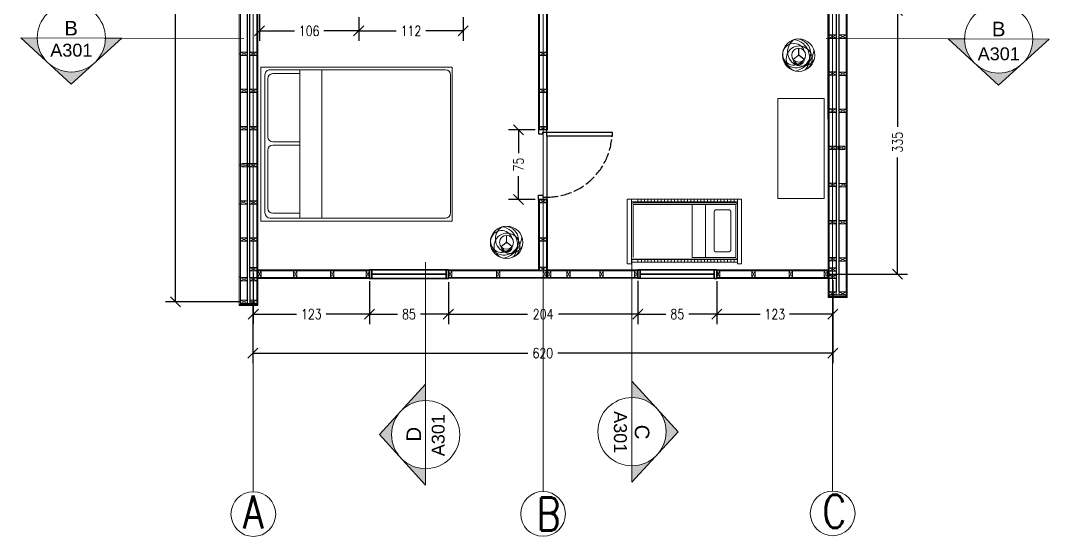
# Model space of a CAD drawing. Header units: millimetres. Extents: x 985 to 3302, y 1117 to 2352.
# Drawn here: x 2193 to 3302, y 1117 to 1673 of the extents above; entities that cross this region are included whole.
import ezdxf

# ---------------------------------------------------------------- set-up
doc = ezdxf.new("R2010")
doc.units = ezdxf.units.MM
doc.linetypes.add('ACAD_ISO02W100', pattern=[15, 12, -3])
for name, color, linetype, lineweight in [('A-ANNO-DIMS', 3, 'Continuous', 18), ('A-ANNO-SYMB', 3, 'Continuous', 18), ('A-DETL-MCUT', 4, 'Continuous', 25), ('A-DOOR-FULL', 4, 'Continuous', 25), ('A-ELEV-MBE1', 7, 'Continuous', 35), ('A-ELEV-MBE2', 4, 'Continuous', 25), ('A-FURN', 8, 'Continuous', 18), ('A-WALL-STUD', 3, 'Continuous', 18)]:
    doc.layers.add(name, color=color, linetype=linetype, lineweight=lineweight)
doc.styles.add('E-ROMANS', font='romans.shx', dxfattribs={"width": 0.8})
doc.styles.get("Standard").update_dxf_attribs({"font": 'Arial.ttf'})
doc.dimstyles.new('QUOTE', dxfattribs={"dimtxt": 0.18, "dimasz": 0.18, "dimexe": 0.18, "dimexo": 0.0625, "dimgap": 0.09, "dimtad": 0, "dimdec": 4, "dimzin": 0, "dimdsep": 46, "dimtxsty": 'E-ROMANS', "dimblk": 'OBLIQUE', "dimblk1": 'OBLIQUE', "dimblk2": 'OBLIQUE', "dimcen": 0.09, "dimadec": 0, "dimazin": 0, "dimtfac": 1, "dimtdec": 4, "dimtofl": 0, "dimtmove": 0, "dimatfit": 3, "dimldrblk": 'OBLIQUE', "dimfxl": 1, "dimtolj": 1, "dimtzin": 0, "dimarcsym": 0})

# ---------------------------------------------------------------- blocks, each defined once
blk = doc.blocks.new('Sezioni')
h = blk.add_hatch(color=256)
h.dxf.hatch_style = 1
h.paths.add_polyline_path([(52520.8, 47455.1), (52264, 47220.9), (52417.6, 47220.9, -0.210523)])
h.paths.add_polyline_path([(52735.1, 47651.7), (52520.8, 47455.1, -0.388338), (52949.4, 47455.1)])
h.paths.add_polyline_path([(52949.4, 47455.1, -0.210523), (53052.6, 47220.9), (53206.2, 47220.9)])
blk.add_lwpolyline([(52264, 47220.9), (53206.2, 47220.9), (52735.1, 47651.7)], close=True)
blk.add_circle((52735.1, 47220.9), 317.5)
blk = doc.blocks.new('_Oblique')
at = {"color": 0, "linetype": 'ByBlock', "lineweight": -2}
blk.add_line((-0.5, -0.5), (0.5, 0.5), dxfattribs=at)
blk = doc.blocks.new('*D151')
at = {"layer": 'A-ANNO-DIMS', "color": 0, "lineweight": -2, "transparency": 16777216}
for p, q in [((3068.2, 1375.4), (3068.2, 1304.2)), ((2443.6, 1366.4), (2443.6, 1304.2)), ((2443.6, 1315), (2739.6, 1315)), ((3068.2, 1315), (2772.2, 1315))]:
    blk.add_line(p, q, dxfattribs=at)
at = {"layer": 'A-ANNO-DIMS', "color": 0, "lineweight": -2, "transparency": 16777216, "xscale": 10.8, "yscale": 10.8, "zscale": 10.8, "rotation": 180}
blk.add_blockref('_Oblique', (2443.6, 1315), dxfattribs=at)
at = {"layer": 'A-ANNO-DIMS', "color": 0, "lineweight": -2, "transparency": 16777216, "xscale": 10.8, "yscale": 10.8, "zscale": 10.8}
blk.add_blockref('_Oblique', (3068.2, 1315), dxfattribs=at)
at = {"layer": 'A-ANNO-DIMS', "color": 0, "transparency": 16777216, "insert": (2755.9, 1315), "char_height": 10.8, "attachment_point": 5, "style": 'E-ROMANS'}
blk.add_mtext('\\A1;620', dxfattribs=at)
blk = doc.blocks.new('*D152')
at = {"layer": 'A-ANNO-DIMS', "color": 0, "lineweight": -2, "transparency": 16777216}
for p, q in [((2444, 1401.7), (2444, 1346.2)), ((2569, 1391.5), (2569, 1346.2)), ((2444, 1357), (2490.6, 1357)), ((2569, 1357), (2522.4, 1357))]:
    blk.add_line(p, q, dxfattribs=at)
at = {"layer": 'A-ANNO-DIMS', "color": 0, "lineweight": -2, "transparency": 16777216, "xscale": 10.8, "yscale": 10.8, "zscale": 10.8, "rotation": 180}
blk.add_blockref('_Oblique', (2444, 1357), dxfattribs=at)
at = {"layer": 'A-ANNO-DIMS', "color": 0, "lineweight": -2, "transparency": 16777216, "xscale": 10.8, "yscale": 10.8, "zscale": 10.8}
blk.add_blockref('_Oblique', (2569, 1357), dxfattribs=at)
at = {"layer": 'A-ANNO-DIMS', "color": 0, "transparency": 16777216, "insert": (2506.5, 1357), "char_height": 10.8, "attachment_point": 5, "style": 'E-ROMANS'}
blk.add_mtext('\\A1;123', dxfattribs=at)
blk = doc.blocks.new('*D153')
at = {"layer": 'A-ANNO-DIMS', "color": 0, "lineweight": -2, "transparency": 16777216}
for p, q in [((2569, 1392.6), (2569, 1346.2)), ((2654.1, 1391.5), (2654.1, 1346.2)), ((2569, 1357), (2599.2, 1357)), ((2654.1, 1357), (2624, 1357))]:
    blk.add_line(p, q, dxfattribs=at)
at = {"layer": 'A-ANNO-DIMS', "color": 0, "lineweight": -2, "transparency": 16777216, "xscale": 10.8, "yscale": 10.8, "zscale": 10.8, "rotation": 180}
blk.add_blockref('_Oblique', (2569, 1357), dxfattribs=at)
at = {"layer": 'A-ANNO-DIMS', "color": 0, "lineweight": -2, "transparency": 16777216, "xscale": 10.8, "yscale": 10.8, "zscale": 10.8}
blk.add_blockref('_Oblique', (2654.1, 1357), dxfattribs=at)
at = {"layer": 'A-ANNO-DIMS', "color": 0, "transparency": 16777216, "insert": (2611.6, 1357), "char_height": 10.8, "attachment_point": 5, "style": 'E-ROMANS'}
blk.add_mtext('\\A1;85', dxfattribs=at)
blk = doc.blocks.new('*D154')
at = {"layer": 'A-ANNO-DIMS', "color": 0, "lineweight": -2, "transparency": 16777216}
for p, q in [((2858.3, 1392.9), (2858.3, 1346.2)), ((2943.4, 1392.6), (2943.4, 1346.2)), ((2858.3, 1357), (2888.4, 1357)), ((2943.4, 1357), (2913.2, 1357))]:
    blk.add_line(p, q, dxfattribs=at)
at = {"layer": 'A-ANNO-DIMS', "color": 0, "lineweight": -2, "transparency": 16777216, "xscale": 10.8, "yscale": 10.8, "zscale": 10.8, "rotation": 180}
blk.add_blockref('_Oblique', (2858.3, 1357), dxfattribs=at)
at = {"layer": 'A-ANNO-DIMS', "color": 0, "lineweight": -2, "transparency": 16777216, "xscale": 10.8, "yscale": 10.8, "zscale": 10.8}
blk.add_blockref('_Oblique', (2943.4, 1357), dxfattribs=at)
at = {"layer": 'A-ANNO-DIMS', "color": 0, "transparency": 16777216, "insert": (2900.8, 1357), "char_height": 10.8, "attachment_point": 5, "style": 'E-ROMANS'}
blk.add_mtext('\\A1;85', dxfattribs=at)
blk = doc.blocks.new('*D155')
at = {"layer": 'A-ANNO-DIMS', "color": 0, "lineweight": -2, "transparency": 16777216}
for p, q in [((2943.4, 1391.5), (2943.4, 1346.1)), ((3068.2, 1393.5), (3068.2, 1346.1)), ((2943.4, 1356.9), (2989.9, 1356.9)), ((3068.2, 1356.9), (3021.7, 1356.9))]:
    blk.add_line(p, q, dxfattribs=at)
at = {"layer": 'A-ANNO-DIMS', "color": 0, "lineweight": -2, "transparency": 16777216, "xscale": 10.8, "yscale": 10.8, "zscale": 10.8, "rotation": 180}
blk.add_blockref('_Oblique', (2943.4, 1356.9), dxfattribs=at)
at = {"layer": 'A-ANNO-DIMS', "color": 0, "lineweight": -2, "transparency": 16777216, "xscale": 10.8, "yscale": 10.8, "zscale": 10.8}
blk.add_blockref('_Oblique', (3068.2, 1356.9), dxfattribs=at)
at = {"layer": 'A-ANNO-DIMS', "color": 0, "transparency": 16777216, "insert": (3005.8, 1356.9), "char_height": 10.8, "attachment_point": 5, "style": 'E-ROMANS'}
blk.add_mtext('\\A1;123', dxfattribs=at)
blk = doc.blocks.new('*D156')
at = {"layer": 'A-ANNO-DIMS', "color": 0, "lineweight": -2, "transparency": 16777216}
for p, q in [((2654.1, 1391.5), (2654.1, 1346.2)), ((2858.3, 1391.9), (2858.3, 1346.2)), ((2654.1, 1357), (2739.5, 1357)), ((2858.3, 1357), (2772.9, 1357))]:
    blk.add_line(p, q, dxfattribs=at)
at = {"layer": 'A-ANNO-DIMS', "color": 0, "lineweight": -2, "transparency": 16777216, "xscale": 10.8, "yscale": 10.8, "zscale": 10.8, "rotation": 180}
blk.add_blockref('_Oblique', (2654.1, 1357), dxfattribs=at)
at = {"layer": 'A-ANNO-DIMS', "color": 0, "lineweight": -2, "transparency": 16777216, "xscale": 10.8, "yscale": 10.8, "zscale": 10.8}
blk.add_blockref('_Oblique', (2858.3, 1357), dxfattribs=at)
at = {"layer": 'A-ANNO-DIMS', "color": 0, "transparency": 16777216, "insert": (2756.2, 1357), "char_height": 10.8, "attachment_point": 5, "style": 'E-ROMANS'}
blk.add_mtext('\\A1;204', dxfattribs=at)
blk = doc.blocks.new('*D157')
at = {"layer": 'A-ANNO-DIMS', "color": 0, "lineweight": -2, "transparency": 16777216}
for p, q in [((2430.1, 2115.1), (2349.2, 2115.1)), ((2360, 2115.1), (2360, 1759.2)), ((2360, 1370.3), (2360, 1726.2)), ((2430.1, 1370.3), (2349.2, 1370.3))]:
    blk.add_line(p, q, dxfattribs=at)
at = {"layer": 'A-ANNO-DIMS', "color": 0, "lineweight": -2, "transparency": 16777216, "xscale": 10.8, "yscale": 10.8, "zscale": 10.8}
for p, rotation in [((2360, 2115.1), 90), ((2360, 1370.3), 270)]:
    blk.add_blockref('_Oblique', p, dxfattribs=dict(at, rotation=rotation))
at = {"layer": 'A-ANNO-DIMS', "color": 0, "transparency": 16777216, "insert": (2360, 1742.7), "char_height": 10.8, "attachment_point": 5, "rotation": 90, "style": 'E-ROMANS'}
blk.add_mtext('\\A1;745', dxfattribs=at)
blk = doc.blocks.new('*D132')
at = {"layer": 'A-ANNO-DIMS', "color": 0, "lineweight": -2, "transparency": 16777216}
for p, q in [((2450.7, 1742.8), (2450.7, 1651.5)), ((2557.5, 1677), (2557.5, 1651.5)), ((2450.7, 1662.3), (2488.2, 1662.3)), ((2557.5, 1662.3), (2520, 1662.3))]:
    blk.add_line(p, q, dxfattribs=at)
at = {"layer": 'A-ANNO-DIMS', "color": 0, "lineweight": -2, "transparency": 16777216, "xscale": 10.8, "yscale": 10.8, "zscale": 10.8, "rotation": 180}
blk.add_blockref('_Oblique', (2450.7, 1662.3), dxfattribs=at)
at = {"layer": 'A-ANNO-DIMS', "color": 0, "lineweight": -2, "transparency": 16777216, "xscale": 10.8, "yscale": 10.8, "zscale": 10.8}
blk.add_blockref('_Oblique', (2557.5, 1662.3), dxfattribs=at)
at = {"layer": 'A-ANNO-DIMS', "color": 0, "transparency": 16777216, "insert": (2504.1, 1662.3), "char_height": 10.8, "attachment_point": 5, "style": 'E-ROMANS'}
blk.add_mtext('\\A1;106', dxfattribs=at)
blk = doc.blocks.new('*D158')
at = {"layer": 'A-ANNO-DIMS', "color": 0, "lineweight": -2, "transparency": 16777216}
for p, q in [((2557.5, 1677), (2557.5, 1651.5)), ((2670.1, 1677), (2670.1, 1651.5)), ((2557.5, 1662.3), (2597.9, 1662.3)), ((2670.1, 1662.3), (2629.7, 1662.3))]:
    blk.add_line(p, q, dxfattribs=at)
at = {"layer": 'A-ANNO-DIMS', "color": 0, "lineweight": -2, "transparency": 16777216, "xscale": 10.8, "yscale": 10.8, "zscale": 10.8, "rotation": 180}
blk.add_blockref('_Oblique', (2557.5, 1662.3), dxfattribs=at)
at = {"layer": 'A-ANNO-DIMS', "color": 0, "lineweight": -2, "transparency": 16777216, "xscale": 10.8, "yscale": 10.8, "zscale": 10.8}
blk.add_blockref('_Oblique', (2670.1, 1662.3), dxfattribs=at)
at = {"layer": 'A-ANNO-DIMS', "color": 0, "transparency": 16777216, "insert": (2613.8, 1662.3), "char_height": 10.8, "attachment_point": 5, "style": 'E-ROMANS'}
blk.add_mtext('\\A1;112', dxfattribs=at)
blk = doc.blocks.new('*D160')
at = {"layer": 'A-ANNO-DIMS', "color": 0, "lineweight": -2, "transparency": 16777216}
for p, q in [((2747.6, 1555.7), (2718.9, 1555.7)), ((2729.7, 1555.7), (2729.7, 1530.6)), ((2729.7, 1480.6), (2729.7, 1505.8)), ((2747.6, 1480.6), (2718.9, 1480.6))]:
    blk.add_line(p, q, dxfattribs=at)
at = {"layer": 'A-ANNO-DIMS', "color": 0, "lineweight": -2, "transparency": 16777216, "xscale": 10.8, "yscale": 10.8, "zscale": 10.8}
for p, rotation in [((2729.7, 1555.7), 90), ((2729.7, 1480.6), 270)]:
    blk.add_blockref('_Oblique', p, dxfattribs=dict(at, rotation=rotation))
at = {"layer": 'A-ANNO-DIMS', "color": 0, "transparency": 16777216, "insert": (2729.7, 1518.2), "char_height": 10.8, "attachment_point": 5, "rotation": 90, "style": 'E-ROMANS'}
blk.add_mtext('\\A1;75', dxfattribs=at)
blk = doc.blocks.new('*D168')
at = {"layer": 'A-ANNO-DIMS', "color": 0, "lineweight": -2, "transparency": 16777216}
for p, q in [((3064.7, 1684.4), (3148.8, 1684.4)), ((3138, 1684.4), (3138, 1558.8)), ((3138, 1400.1), (3138, 1525.8)), ((3064.4, 1400.1), (3148.8, 1400.1))]:
    blk.add_line(p, q, dxfattribs=at)
at = {"layer": 'A-ANNO-DIMS', "color": 0, "lineweight": -2, "transparency": 16777216, "xscale": 10.8, "yscale": 10.8, "zscale": 10.8}
for p, rotation in [((3138, 1684.4), 90), ((3138, 1400.1), 270)]:
    blk.add_blockref('_Oblique', p, dxfattribs=dict(at, rotation=rotation))
at = {"layer": 'A-ANNO-DIMS', "color": 0, "transparency": 16777216, "insert": (3138, 1542.3), "char_height": 10.8, "attachment_point": 5, "rotation": 90, "style": 'E-ROMANS'}
blk.add_mtext('\\A1;335', dxfattribs=at)

msp = doc.modelspace()

# ---------------------------------------------------------------- linework, layer by layer
msp.add_line((2756.30578, 1396.63608), (2759.90926, 1396.65676))
at = {"layer": 'A-ANNO-SYMB'}
for p, q in [((2443.95841, 1165.64346), (2443.95841, 2300.18396)), ((2756.15563, 1165.82776), (2756.15563, 2300.36825)), ((3068.15159, 1166.3861), (3068.15159, 2300.9266)), ((2283.31892, 1654.67406), (2433.75969, 1654.24408)), ((3061.20928, 1654.13761), (3211.65006, 1653.70763)), ((2629.65402, 1413.04295), (2629.65402, 1262.60155)), ((2851.90263, 1416.15912), (2851.90263, 1265.71773))]:
    msp.add_line(p, q, dxfattribs=at)
at = {"layer": 'A-ANNO-SYMB', "color": 7}
for p, q in [((3063.19663, 1406.99241), (3063.19663, 1497.07955)), ((2447.71691, 1403.69024), (2447.71691, 1367.3348)), ((2448.90908, 1403.87745), (2448.90908, 1366.23374)), ((2759.90926, 1396.65676), (2752.40447, 1396.63608)), ((2759.90926, 1396.66311), (2759.90926, 1395.63511)), ((2752.40447, 1395.63511), (2760.91023, 1395.63511)), ((2439.09044, 1366.23374), (2447.71691, 1366.23374)), ((2439.09045, 1367.3348), (2447.71691, 1367.3348)), ((2439.09047, 1368.53654), (2447.71691, 1368.53654)), ((2447.71691, 1367.3348), (2448.90908, 1367.3348)), ((2447.71691, 1366.23374), (2448.90908, 1366.23374))]:
    msp.add_line(p, q, dxfattribs=at)
for points in [[(3082.59489, 1646.41824), (3082.5919, 1766.53444), (3083.79306, 1766.53447), (3083.79605, 1646.41827)], [(2430.08615, 1637.59695), (2430.08914, 1757.71315), (2428.88798, 1757.71318), (2428.88499, 1637.59698)], [(2447.70771, 1637.60355), (2447.70777, 1757.71974), (2448.90893, 1757.71974), (2448.90887, 1637.60355)], [(2752.402, 1760.96809), (2752.40137, 1637.60355), (2751.4004, 1637.60355), (2751.40103, 1760.96809)], [(2760.90981, 1760.96809), (2760.91002, 1637.60355), (2759.90905, 1637.60369), (2759.90884, 1760.96809)], [(3064.3977, 1736.51104), (3064.39796, 1616.39485), (3063.1968, 1616.39485), (3063.19653, 1736.51104)], [(3082.59794, 1526.30205), (3082.59489, 1646.41824), (3083.79605, 1646.41827), (3083.7991, 1526.30208)], [(2430.0831, 1517.48076), (2430.08615, 1637.59695), (2428.88499, 1637.59698), (2428.88194, 1517.48079)], [(2447.70771, 1517.48735), (2447.70771, 1637.60355), (2448.90887, 1637.60355), (2448.90887, 1517.48735)], [(2752.402, 1637.60355), (2752.36236, 1555.71203), (2751.36139, 1555.71203), (2751.40103, 1637.60355)], [(2760.91002, 1637.60355), (2760.91002, 1555.71203), (2759.90905, 1555.71203), (2759.90905, 1637.60355)], [(3064.3977, 1616.39485), (3064.39796, 1496.27865), (3063.1968, 1496.27865), (3063.19653, 1616.39485)], [(3083.80215, 1406.18588), (3083.79889, 1526.30208), (3082.59773, 1526.30205), (3082.60058, 1406.18585)], [(2428.87889, 1397.36459), (2428.88215, 1517.48079), (2430.08331, 1517.48076), (2430.08047, 1397.36456)], [(2447.70751, 1403.87745), (2447.70771, 1517.48735), (2448.90887, 1517.48735), (2448.90908, 1403.87746)], [(3064.39745, 1496.27865), (3064.39766, 1398.48434), (3063.1965, 1398.48434), (3063.19628, 1496.27865)], [(2752.40179, 1480.63941), (2752.402, 1404.87885), (2751.40103, 1404.87885), (2751.40082, 1480.63941)], [(2428.87835, 1367.33488), (2428.87889, 1397.36355), (2430.08047, 1397.36355), (2430.0795, 1367.33488)], [(2448.90842, 1404.87885), (2569.02461, 1404.87885), (2569.02461, 1403.87789), (2448.90842, 1403.87789)], [(2654.10692, 1404.8784), (2752.402, 1404.87885), (2752.402, 1403.87789), (2654.10692, 1403.87743)], [(2858.29811, 1403.87789), (2760.90515, 1403.87789), (2760.90515, 1404.87885), (2858.29811, 1404.87885)], [(3063.19701, 1403.87789), (3063.19701, 1404.87886), (2943.38522, 1404.87886), (2943.38522, 1403.87789)], [(3064.39796, 1398.48434), (3064.39816, 1376.16381), (3063.197, 1376.16381), (3063.19639, 1398.48472)], [(3083.80269, 1376.15617), (3083.80215, 1406.18484), (3082.60058, 1406.18484), (3082.60155, 1376.15617)], [(2654.10939, 1396.63562), (2752.40447, 1396.63608), (2752.40447, 1395.63511), (2654.10939, 1395.63465)]]:
    msp.add_lwpolyline(points, close=True, dxfattribs=at)
for points in [[(2759.90926, 1396.66311), (2759.86954, 1480.63941), (2760.87051, 1480.63941), (2760.91023, 1396.66311)], [(2448.90908, 1396.3702), (2569.02501, 1396.3702), (2569.02501, 1395.26913), (2448.90908, 1395.26913)], [(2858.29811, 1395.63557), (2858.29811, 1395.63557), (2760.91023, 1395.63511), (2760.91023, 1396.63608), (2858.29816, 1396.63653)], [(2943.39241, 1396.37079), (3063.19718, 1396.37063), (3063.19718, 1395.26956), (2943.39242, 1395.26952)], [(3073.57205, 1375.06275), (3063.19707, 1375.06275), (3063.19707, 1376.16381), (3073.57205, 1376.16381)], [(3073.59059, 1376.1561), (3083.80269, 1376.15617), (3083.8027, 1375.05511), (3073.5906, 1375.05503)], [(2439.09045, 1367.3348), (2428.87835, 1367.33488), (2428.87834, 1366.23382), (2439.09044, 1366.23374)], [(2439.09044, 1367.33527), (2430.07943, 1367.3358), (2430.07953, 1368.53677), (2439.09047, 1368.53654)]]:
    msp.add_lwpolyline(points, dxfattribs=at)
at = {"layer": 'A-ANNO-SYMB'}
for centre in [(2443.95841, 1141.52924), (2756.15563, 1141.71353), (3068.15159, 1142.27188)]:
    msp.add_circle(centre, 24.11422, dxfattribs=at)
at = {"layer": 'A-DETL-MCUT'}
for p, q in [((3063.19663, 1567.14733), (3063.19663, 1767.34099)), ((2760.91023, 1396.66945), (2760.91023, 1395.63511)), ((2752.40447, 1396.63608), (2756.30578, 1396.63608)), ((2752.40447, 1396.63608), (2752.40447, 1395.63511))]:
    msp.add_line(p, q, dxfattribs=at)
for points in [[(3073.57205, 1377.36508), (3064.39816, 1377.36478), (3064.39823, 1376.16381), (3073.57205, 1376.16381)], [(3073.5906, 1376.15656), (3082.60161, 1376.15709), (3082.60151, 1377.35806), (3073.59057, 1377.35784)]]:
    msp.add_lwpolyline(points, dxfattribs=at)
at = {"layer": 'A-DOOR-FULL'}
msp.add_line((2760.37002, 1548.70525), (2760.37002, 1483.14183), dxfattribs=at)
for points in [[(2760.37002, 1553.20961), (2760.37002, 1555.71203), (2751.36131, 1555.71203), (2751.36131, 1551.20767), (2755.86567, 1551.20767), (2755.86567, 1553.20961), (2760.37002, 1553.20961)], [(2830.4378, 1548.70525), (2760.37002, 1548.70525), (2760.37002, 1553.20961), (2830.4378, 1553.20961), (2830.4378, 1548.70525)], [(2760.37002, 1483.14183), (2760.37002, 1480.63941), (2751.36131, 1480.63941), (2751.36131, 1485.14376), (2755.86567, 1485.14376), (2755.86567, 1483.14183), (2760.37002, 1483.14183)]]:
    msp.add_lwpolyline(points, dxfattribs=at)
at = {"layer": 'A-DOOR-FULL', "linetype": 'ACAD_ISO02W100'}
msp.add_arc((2760.26392, 1553.47773), 70.33599, 270.08643498, 356.10933947, dxfattribs=at)
at = {"layer": 'A-ELEV-MBE1', "color": 0}
for p, q in [((2569.02461, 1404.87885), (2654.10692, 1404.87885)), ((2569.02501, 1395.26913), (2654.10692, 1395.26913))]:
    msp.add_line(p, q, dxfattribs=at)
at = {"layer": 'A-ELEV-MBE1', "color": 0, "linetype": 'Continuous'}
msp.add_line((2571.52723, 1400.1238), (2651.55371, 1400.12369), dxfattribs=at)
at = {"layer": 'A-ELEV-MBE1'}
for p, q in [((2860.80074, 1400.11306), (2940.35562, 1400.11306)), ((2940.57817, 1404.8787), (2860.80094, 1404.87886)), ((2940.35509, 1404.8787), (2940.35509, 1396.37545)), ((2940.57817, 1404.8787), (2943.38522, 1404.87886)), ((2943.38522, 1404.87886), (2943.39242, 1395.26952)), ((2940.35509, 1395.26937), (2860.80054, 1395.63557)), ((2940.35509, 1396.38211), (2940.35509, 1395.26937)), ((2940.57777, 1395.26937), (2940.35509, 1395.26937)), ((2943.39242, 1395.26952), (2940.57777, 1395.26937))]:
    msp.add_line(p, q, dxfattribs=at)
at = {"layer": 'A-ELEV-MBE1', "color": 0}
for points in [[(2569.02461, 1404.87885), (2571.52703, 1404.87885), (2571.52743, 1395.26913), (2569.02501, 1395.26913)], [(2651.6041, 1404.87885), (2654.10652, 1404.87885), (2654.10692, 1395.26913), (2651.6045, 1395.26913)]]:
    msp.add_lwpolyline(points, close=True, dxfattribs=at)
at = {"layer": 'A-ELEV-MBE1'}
msp.add_lwpolyline([(2858.29811, 1395.63557), (2860.80054, 1395.63557), (2860.80094, 1404.87886), (2858.29851, 1404.87886)], close=True, dxfattribs=at)
at = {"layer": 'A-ELEV-MBE2'}
for p, q in [((2440.2097, 1396.37021), (2440.2097, 2118.06697)), ((3071.90501, 2122.08365), (3071.90473, 1380.9681)), ((3075.09372, 1380.96164), (3075.07529, 2122.07933)), ((2437.58733, 1372.14035), (2437.60575, 2113.25804)), ((2440.2097, 1396.37021), (2440.2097, 1368.53654))]:
    msp.add_line(p, q, dxfattribs=at)
at = {"layer": 'A-FURN'}
for p, q in [((3031.53242, 1636.6867), (3031.53242, 1643.6867)), ((3031.63242, 1636.6766), (3031.63242, 1643.6867)), ((3031.09312, 1635.94792), (3025.54532, 1631.66956)), ((3031.14708, 1635.86809), (3025.60373, 1631.59316)), ((3031.92836, 1635.88136), (3037.47149, 1631.60659)), ((3032.00328, 1636.01851), (3037.5645, 1631.7298)), ((2658.20609, 1623.1951), (2452.20609, 1623.1951)), ((2452.20609, 1623.1951), (2452.20609, 1457.1951)), ((2650.94451, 1620.51205), (2462.10984, 1620.51205)), ((2494.2463, 1460.51205), (2494.2463, 1620.51205)), ((2494.2463, 1620.51205), (2517.80761, 1620.51205)), ((2517.80761, 1620.51205), (2517.80761, 1460.51205)), ((2658.20609, 1457.1951), (2658.20609, 1623.1951)), ((2456.52718, 1614.96315), (2456.52718, 1465.86013)), ((2656.52718, 1465.91783), (2656.52718, 1614.92938)), ((3008.90916, 1589.53378), (3008.90916, 1481.53378)), ((3058.90916, 1589.53378), (3008.90916, 1589.53378)), ((3058.90916, 1481.53378), (3058.90916, 1589.53378)), ((3008.90916, 1481.53378), (3058.90916, 1481.53378)), ((2940.5394, 1445.04399), (2940.5394, 1467.63204)), ((2452.20609, 1457.1951), (2658.20609, 1457.1951)), ((2462.10491, 1460.51209), (2650.94818, 1460.51205)), ((2517.80761, 1460.51205), (2494.2463, 1460.51205)), ((2716.83167, 1434.88363), (2716.83167, 1441.88363)), ((2716.93167, 1434.87353), (2716.93167, 1441.88363)), ((2716.39237, 1434.14485), (2710.84456, 1429.86648)), ((2716.44633, 1434.06501), (2710.90298, 1429.79008)), ((2717.2276, 1434.07829), (2722.77074, 1429.80352)), ((2717.30253, 1434.21544), (2722.86375, 1429.92673)), ((2916.37802, 1433.1519), (2916.72691, 1433.13529)), ((2916.6699, 1434.66845), (2916.72691, 1434.96472)), ((2916.72691, 1434.62716), (2916.6699, 1434.66845))]:
    msp.add_line(p, q, dxfattribs=at)
for points in [[(2459.53701, 1548.32205), (2459.53701, 1610.71621)], [(2465.11968, 1616.29887), (2494.2463, 1616.29887)], [(2494.2463, 1542.73938), (2465.11968, 1542.73938)], [(2459.4772, 1471.31663), (2459.4772, 1533.71078)], [(2465.05987, 1539.29345), (2494.2463, 1539.29345)], [(2931.23171, 1418.01666), (2963.82044, 1418.01666), (2963.82044, 1475.13954), (2853.142, 1475.13954), (2853.142, 1418.01666)], [(2494.2463, 1465.73396), (2465.05987, 1465.73396)]]:
    msp.add_lwpolyline(points, dxfattribs=at)
for points in [[(2851.35686, 1411.33257), (2851.35686, 1480.95289), (2846.89402, 1480.95289), (2846.89402, 1411.33257)], [(2851.40449, 1478.21536), (2851.40449, 1480.89306), (2858.35376, 1480.89306), (2858.35376, 1478.21536)], [(2861.92403, 1480.89306), (2861.92403, 1478.21536), (2858.35376, 1478.21536), (2858.35376, 1480.89306)], [(2865.4943, 1480.89307), (2865.4943, 1478.21536), (2861.92403, 1478.21536), (2861.92403, 1480.89307)], [(2869.06458, 1480.89306), (2869.06458, 1478.21536), (2865.4943, 1478.21536), (2865.4943, 1480.89306)], [(2872.63485, 1480.89306), (2872.63485, 1478.21536), (2869.06458, 1478.21536), (2869.06458, 1480.89306)], [(2876.20512, 1480.89306), (2876.20512, 1478.21536), (2872.63485, 1478.21536), (2872.63485, 1480.89306)], [(2879.77539, 1480.89306), (2879.77539, 1478.21536), (2876.20512, 1478.21536), (2876.20512, 1480.89306)], [(2883.34567, 1480.89307), (2883.34567, 1478.21536), (2879.77539, 1478.21536), (2879.77539, 1480.89307)], [(2886.91594, 1480.89306), (2886.91594, 1478.21536), (2883.34567, 1478.21536), (2883.34567, 1480.89306)], [(2890.48621, 1480.89306), (2890.48621, 1478.21536), (2886.91594, 1478.21536), (2886.91594, 1480.89306)], [(2894.05648, 1480.89306), (2894.05648, 1478.21536), (2890.48621, 1478.21536), (2890.48621, 1480.89306)], [(2897.62676, 1480.89306), (2897.62676, 1478.21536), (2894.05648, 1478.21536), (2894.05648, 1480.89306)], [(2901.19703, 1480.89307), (2901.19703, 1478.21536), (2897.62676, 1478.21536), (2897.62676, 1480.89307)], [(2904.7673, 1480.89306), (2904.7673, 1478.21536), (2901.19703, 1478.21536), (2901.19703, 1480.89306)], [(2908.33757, 1480.89306), (2908.33757, 1478.21536), (2904.7673, 1478.21536), (2904.7673, 1480.89306)], [(2911.90784, 1480.89306), (2911.90784, 1478.21536), (2908.33757, 1478.21536), (2908.33757, 1480.89306)], [(2915.47812, 1480.89306), (2915.47812, 1478.21536), (2911.90785, 1478.21536), (2911.90785, 1480.89306)], [(2919.04839, 1480.89307), (2919.04839, 1478.21536), (2915.47812, 1478.21536), (2915.47812, 1480.89307)], [(2916.72691, 1475.15933), (2931.23171, 1475.13954), (2931.23171, 1418.01666), (2916.72691, 1418.03645)], [(2922.61866, 1480.89306), (2922.61866, 1478.21536), (2919.04839, 1478.21536), (2919.04839, 1480.89306)], [(2926.18894, 1480.89306), (2926.18894, 1478.21536), (2922.61866, 1478.21536), (2922.61866, 1480.89306)], [(2929.75921, 1480.89306), (2929.75921, 1478.21536), (2926.18894, 1478.21536), (2926.18894, 1480.89306)], [(2933.32948, 1480.89307), (2933.32948, 1478.21536), (2929.75921, 1478.21536), (2929.75921, 1480.89307)], [(2936.89975, 1480.89307), (2936.89975, 1478.21536), (2933.32948, 1478.21536), (2933.32948, 1480.89307)], [(2940.47003, 1480.89307), (2940.47003, 1478.21536), (2936.89975, 1478.21536), (2936.89975, 1480.89307)], [(2944.0403, 1480.89307), (2944.0403, 1478.21536), (2940.47003, 1478.21536), (2940.47003, 1480.89307)], [(2947.61057, 1480.89307), (2947.61057, 1478.21536), (2944.0403, 1478.21536), (2944.0403, 1480.89307)], [(2951.18084, 1480.89306), (2951.18084, 1478.21536), (2947.61057, 1478.21536), (2947.61057, 1480.89306)], [(2954.75112, 1480.89307), (2954.75112, 1478.21536), (2951.18084, 1478.21536), (2951.18084, 1480.89307)], [(2958.32139, 1480.89306), (2958.32139, 1478.21536), (2954.75112, 1478.21536), (2954.75112, 1480.89306)], [(2961.89166, 1480.89306), (2961.89166, 1478.21536), (2958.32139, 1478.21536), (2958.32139, 1480.89306)], [(2965.46193, 1480.89306), (2965.46193, 1478.21536), (2961.89166, 1478.21536), (2961.89166, 1480.89306)], [(2970.06842, 1480.95289), (2970.06842, 1411.33257), (2965.60558, 1411.33257), (2965.60558, 1480.95289)], [(2851.35686, 1413.11919), (2851.35686, 1415.7969), (2858.35376, 1415.7969), (2858.35376, 1413.11919)], [(2862.06768, 1415.79541), (2862.06768, 1413.11771), (2858.35376, 1413.11771), (2858.35376, 1415.79541)], [(2865.63795, 1415.79541), (2865.63795, 1413.11771), (2862.06768, 1413.11771), (2862.06768, 1415.79541)], [(2869.20823, 1415.79541), (2869.20823, 1413.11771), (2865.63795, 1413.11771), (2865.63795, 1415.79541)], [(2872.7785, 1415.79541), (2872.7785, 1413.11771), (2869.20823, 1413.11771), (2869.20823, 1415.79541)], [(2876.34877, 1415.79541), (2876.34877, 1413.11771), (2872.7785, 1413.11771), (2872.7785, 1415.79541)], [(2879.91904, 1415.79541), (2879.91904, 1413.11771), (2876.34877, 1413.11771), (2876.34877, 1415.79541)], [(2883.48932, 1415.79541), (2883.48932, 1413.11771), (2879.91904, 1413.11771), (2879.91904, 1415.79541)], [(2887.05959, 1415.79541), (2887.05959, 1413.11771), (2883.48932, 1413.11771), (2883.48932, 1415.79541)], [(2890.62986, 1415.79541), (2890.62986, 1413.11771), (2887.05959, 1413.11771), (2887.05959, 1415.79541)], [(2894.20013, 1415.79541), (2894.20013, 1413.11771), (2890.62986, 1413.11771), (2890.62986, 1415.79541)], [(2897.77041, 1415.79541), (2897.77041, 1413.11771), (2894.20013, 1413.11771), (2894.20013, 1415.79541)], [(2901.34068, 1415.79541), (2901.34068, 1413.11771), (2897.77041, 1413.11771), (2897.77041, 1415.79541)], [(2904.91095, 1415.79541), (2904.91095, 1413.11771), (2901.34068, 1413.11771), (2901.34068, 1415.79541)], [(2908.48122, 1415.79541), (2908.48122, 1413.11771), (2904.91095, 1413.11771), (2904.91095, 1415.79541)], [(2912.05149, 1415.79541), (2912.05149, 1413.11771), (2908.48122, 1413.11771), (2908.48122, 1415.79541)], [(2915.62177, 1415.79541), (2915.62177, 1413.11771), (2912.05149, 1413.11771), (2912.05149, 1415.79541)], [(2919.19204, 1415.79541), (2919.19204, 1413.11771), (2915.62177, 1413.11771), (2915.62177, 1415.79541)], [(2922.76231, 1415.79541), (2922.76231, 1413.11771), (2919.19204, 1413.11771), (2919.19204, 1415.79541)], [(2926.33259, 1415.79541), (2926.33259, 1413.11771), (2922.76231, 1413.11771), (2922.76231, 1415.79541)], [(2929.90286, 1415.79541), (2929.90286, 1413.11771), (2926.33259, 1413.11771), (2926.33259, 1415.79541)], [(2933.47313, 1415.79541), (2933.47313, 1413.11771), (2929.90286, 1413.11771), (2929.90286, 1415.79541)], [(2937.0434, 1415.79541), (2937.0434, 1413.11771), (2933.47313, 1413.11771), (2933.47313, 1415.79541)], [(2940.61367, 1415.79541), (2940.61367, 1413.11771), (2937.0434, 1413.11771), (2937.0434, 1415.79541)], [(2944.18395, 1415.79541), (2944.18395, 1413.11771), (2940.61367, 1413.11771), (2940.61367, 1415.79541)], [(2947.75422, 1415.79541), (2947.75422, 1413.11771), (2944.18395, 1413.11771), (2944.18395, 1415.79541)], [(2951.32449, 1415.79541), (2951.32449, 1413.11771), (2947.75422, 1413.11771), (2947.75422, 1415.79541)], [(2954.89476, 1415.79541), (2954.89476, 1413.11771), (2951.32449, 1413.11771), (2951.32449, 1415.79541)], [(2958.46504, 1415.79541), (2958.46504, 1413.11771), (2954.89476, 1413.11771), (2954.89476, 1415.79541)], [(2962.03531, 1415.79541), (2962.03531, 1413.11771), (2958.46504, 1413.11771), (2958.46504, 1415.79541)], [(2965.60558, 1415.79541), (2965.60558, 1413.11771), (2962.03531, 1413.11771), (2962.03531, 1415.79541)]]:
    msp.add_lwpolyline(points, close=True, dxfattribs=at)
for points in [[(2963.82044, 1476.92467), (2853.142, 1476.92467, 0.4142135624), (2851.35686, 1475.13954, -0.3239264353)], [(2940.5394, 1467.63204, -0.4142135624), (2942.32454, 1469.41717), (2956.45155, 1469.41717)], [(2958.39077, 1467.99078), (2958.39077, 1426.01433, -0.381669141), (2956.60563, 1424.2292), (2941.88187, 1424.2292, -0.3164362851), (2940.5394, 1426.01433), (2940.5394, 1445.04399)], [(2958.39077, 1467.63204, 0.4142135624), (2956.60563, 1469.41717), (2942.47862, 1469.41717)], [(2851.35686, 1418.01666, 0.4142135624), (2853.142, 1416.23153), (2963.82044, 1416.23153, 0.4142135624), (2965.60558, 1418.01666, 2.9860510947)]]:
    msp.add_lwpolyline(points, format="xyb", dxfattribs=at)
for centre, radius in [((3031.53242, 1636.1867), 17.48855), ((3031.53242, 1636.1867), 7.5), ((3031.53242, 1636.1867), 0.5), ((2716.83167, 1434.38363), 17.48855), ((2716.83167, 1434.38363), 7.5), ((2716.83167, 1434.38363), 0.5)]:
    msp.add_circle(centre, radius, dxfattribs=at)
for centre, radius, start, end in [((3028.84914, 1638.10552), 15.65732, 205.59900532, 83.26359032), ((3035.17202, 1639.85258), 15.60585, 122.44233085, 327.96993051), ((3023.45157, 1633.37818), 19.9541, 318.16189062, 80.16818642), ((3026.17606, 1637.18061), 11.78934, 18.4229571, 320.55299137), ((3032.03628, 1632.19634), 13.92638, 308.48907747, 245.90427604), ((3021.49816, 1644.991), 26.82874, 284.49389906, 352.97712634), ((3031.62504, 1631.3742), 5.85107, 179.92881472, 2.27631937), ((3031.62504, 1631.3742), 4.8134, 193.45460669, 348.7505274), ((2462.05261, 1614.98686), 5.52548, 89.40647865, 180.24584095), ((2650.94451, 1614.92938), 5.58267, 0, 90), ((2465.11968, 1610.71621), 5.58267, 90, 180), ((2465.11968, 1548.32205), 5.58267, 180, 270), ((2465.05987, 1533.71078), 5.58267, 90, 180), ((2963.82044, 1475.13954), 1.78514, 0, 90), ((2462.10491, 1466.09476), 5.58267, 180, 270), ((2465.05987, 1471.31663), 5.58267, 180, 270), ((2650.94451, 1466.09471), 5.58267, 270, 0), ((2711.4753, 1435.37753), 11.78934, 18.4229571, 320.55299137), ((2714.14839, 1436.30245), 15.65732, 205.59900532, 83.26359032), ((2717.33553, 1430.39327), 13.92638, 308.48907747, 245.90427604), ((2720.47126, 1438.04951), 15.60585, 122.44233085, 327.96993051), ((2708.75081, 1431.57511), 19.9541, 318.16189062, 80.16818642), ((2706.79741, 1443.18793), 26.82874, 284.49389906, 352.97712634), ((2716.92429, 1429.57112), 5.85107, 179.92881472, 2.27631937), ((2716.92429, 1429.57112), 4.8134, 193.45460669, 348.7505274)]:
    msp.add_arc(centre, radius, start, end, dxfattribs=at)
at = {"layer": 'A-WALL-STUD'}
for p, q in [((3064.39796, 1658.23546), (3071.90522, 1654.63198)), ((3071.90522, 1658.23546), (3064.39796, 1654.63198)), ((3075.08738, 1658.04606), (3082.59474, 1654.44277)), ((3082.59465, 1658.04625), (3075.08747, 1654.44258)), ((2437.59366, 1639.3985), (2430.08631, 1635.79521)), ((2430.0864, 1639.39869), (2437.59357, 1635.79502)), ((2447.70719, 1639.40529), (2440.19993, 1635.80181)), ((2440.19993, 1639.40529), (2447.70719, 1635.80181)), ((2759.90906, 1639.40529), (2752.4018, 1635.80181)), ((2752.4018, 1639.40529), (2759.90906, 1635.80181)), ((3064.39796, 1618.19673), (3071.90522, 1614.59324)), ((3071.90522, 1618.19673), (3064.39796, 1614.59324)), ((3075.08839, 1618.00733), (3082.59575, 1614.40404)), ((3082.59566, 1618.00752), (3075.08848, 1614.40384)), ((2437.59265, 1599.35977), (2430.0853, 1595.75648)), ((2430.08539, 1599.35996), (2437.59256, 1595.75629)), ((2447.70718, 1599.36656), (2440.19992, 1595.76307)), ((2440.19992, 1599.36656), (2447.70718, 1595.76307)), ((2759.90905, 1599.36656), (2752.40179, 1595.76307)), ((2752.40179, 1599.36656), (2759.90905, 1595.76307)), ((3064.39796, 1574.55437), (3071.90522, 1578.15786)), ((3071.90522, 1574.55437), (3064.39796, 1578.15786)), ((3075.08941, 1577.9686), (3082.59676, 1574.3653)), ((3082.59667, 1577.96879), (3075.0895, 1574.36511)), ((2437.59163, 1559.32104), (2430.08428, 1555.71774)), ((2430.08437, 1559.32123), (2437.59154, 1555.71755)), ((2447.70718, 1559.32783), (2440.19992, 1555.72434)), ((2440.19992, 1559.32783), (2447.70718, 1555.72434)), ((2752.36236, 1555.71203), (2759.86962, 1559.31551)), ((2759.86962, 1555.71203), (2752.36236, 1559.31551)), ((2759.90905, 1559.32783), (2752.40179, 1555.72434)), ((2752.40179, 1559.32783), (2759.90905, 1555.72434)), ((3064.39796, 1534.51564), (3071.90522, 1538.11913)), ((3071.90522, 1534.51564), (3064.39796, 1538.11913)), ((3073.59046, 1537.92987), (3081.09781, 1534.32657)), ((3081.09772, 1537.93006), (3073.59055, 1534.32638)), ((2439.09059, 1519.28231), (2431.58323, 1515.67901)), ((2431.58332, 1519.2825), (2439.0905, 1515.67882)), ((2447.70718, 1519.2891), (2440.19992, 1515.68561)), ((2440.19992, 1519.2891), (2447.70718, 1515.68561)), ((3064.39796, 1494.47691), (3071.90522, 1498.0804)), ((3071.90522, 1494.47691), (3064.39796, 1498.0804)), ((3082.59878, 1497.89186), (3075.09161, 1494.28818)), ((3076.57349, 1497.89166), (3084.08085, 1494.28837)), ((2436.10755, 1479.24411), (2428.6002, 1475.64081)), ((2430.08226, 1479.2443), (2437.58943, 1475.64062)), ((2447.70718, 1479.25036), (2440.19992, 1475.64688)), ((2440.19992, 1479.25036), (2447.70718, 1475.64688)), ((2759.86958, 1477.03592), (2752.36232, 1480.6394)), ((2752.36232, 1477.03592), (2759.86958, 1480.6394)), ((3064.39796, 1454.43818), (3071.90522, 1458.04166)), ((3071.90522, 1454.43818), (3064.39796, 1458.04166)), ((3075.09232, 1457.85293), (3082.59968, 1454.24964)), ((3082.59959, 1457.85312), (3075.09242, 1454.24945)), ((2437.58872, 1439.20537), (2430.08136, 1435.60208)), ((2430.08146, 1439.20556), (2437.58863, 1435.60189)), ((2447.70718, 1439.21163), (2440.19992, 1435.60815)), ((2440.19992, 1439.21163), (2447.70718, 1435.60815)), ((2752.402, 1439.21163), (2759.90926, 1435.60815)), ((2759.90926, 1439.21163), (2752.402, 1435.60815)), ((3064.39796, 1414.39945), (3071.90522, 1418.00293)), ((3071.90522, 1414.39945), (3064.39796, 1418.00293)), ((3064.39796, 1414.39945), (3071.90522, 1418.00293)), ((3071.90522, 1414.39945), (3064.39796, 1418.00293)), ((3075.09298, 1417.81266), (3082.60033, 1414.20937)), ((3082.60024, 1417.81285), (3075.09307, 1414.20917)), ((2447.70718, 1407.29373), (2440.19992, 1403.69024)), ((2440.19992, 1407.29373), (2447.70718, 1403.69024)), ((2447.71691, 1407.29373), (2440.20964, 1403.69024)), ((2440.20964, 1407.29373), (2447.71691, 1403.69024)), ((2448.90908, 1396.55784), (2452.51256, 1404.0651)), ((2448.90908, 1404.0651), (2452.51256, 1396.55784)), ((2487.1458, 1396.37017), (2490.74929, 1403.87743)), ((2487.1458, 1403.87743), (2490.74929, 1396.37017)), ((2527.18454, 1396.37017), (2530.78802, 1403.87743)), ((2527.18454, 1403.87743), (2530.78802, 1396.37017)), ((2565.42113, 1396.37062), (2569.02461, 1403.87789)), ((2565.42113, 1403.87789), (2569.02461, 1396.37062)), ((2654.10938, 1396.63562), (2657.71287, 1403.85675)), ((2654.10938, 1403.85675), (2657.71287, 1396.63562)), ((2705.9441, 1396.65676), (2709.54759, 1403.87789)), ((2705.9441, 1403.87789), (2709.54759, 1396.65676)), ((2752.402, 1407.48137), (2759.90926, 1403.87789)), ((2759.90926, 1407.48137), (2752.402, 1403.87789)), ((2756.30578, 1396.65676), (2759.90926, 1403.87789)), ((2756.30578, 1403.87789), (2759.90926, 1396.65676)), ((2760.90659, 1396.63157), (2764.51008, 1403.87834)), ((2760.90659, 1403.87834), (2764.51008, 1396.6415)), ((2781.61572, 1396.63157), (2785.21921, 1403.87834)), ((2781.61572, 1403.87834), (2785.21921, 1396.6415)), ((2817.20567, 1396.63634), (2820.80916, 1403.87789)), ((2817.20567, 1403.87789), (2820.75757, 1396.63636)), ((2854.69467, 1396.6266), (2858.29816, 1403.87338)), ((2854.69467, 1403.87338), (2858.29816, 1396.63653)), ((2946.68447, 1396.37079), (2943.38522, 1403.87805)), ((2946.68447, 1403.87805), (2943.39241, 1396.37079)), ((2984.72084, 1403.87791), (2981.11736, 1396.37065)), ((2984.72084, 1396.37065), (2981.11736, 1403.87791)), ((3024.96044, 1403.87791), (3021.35696, 1396.37065)), ((3024.96044, 1396.37065), (3021.35696, 1403.87791)), ((3062.4965, 1403.87789), (3058.89301, 1396.37063)), ((3062.4965, 1396.37063), (3058.89301, 1403.87789)), ((3064.39796, 1403.3919), (3071.90522, 1406.99539)), ((3071.90522, 1403.3919), (3064.39796, 1406.99539)), ((3064.39796, 1399.08209), (3071.90522, 1395.47861)), ((3071.90522, 1399.08209), (3064.39796, 1395.47861)), ((2437.58806, 1396.63309), (2430.08071, 1393.02979)), ((2430.0808, 1396.63328), (2437.58797, 1393.0296)), ((2447.70718, 1396.62797), (2440.19992, 1393.02448)), ((2440.19992, 1396.62797), (2447.70718, 1393.02448)), ((2447.71691, 1396.62797), (2440.20964, 1393.02448)), ((2440.20964, 1396.62797), (2447.71691, 1393.02448)), ((3064.39749, 1377.365), (3071.90475, 1380.96849)), ((3071.90475, 1377.365), (3064.39749, 1380.96849)), ((3075.09374, 1380.96164), (3082.6011, 1377.35835)), ((3082.60101, 1380.96183), (3075.09383, 1377.35816)), ((2437.5873, 1372.14035), (2430.07995, 1368.53706)), ((2430.08004, 1372.14054), (2437.58721, 1368.53687)), ((2447.71685, 1372.14003), (2440.20958, 1368.53654)), ((2440.20958, 1371.77242), (2447.71685, 1368.16894))]:
    msp.add_line(p, q, dxfattribs=at)
at = {"layer": 'A-WALL-STUD', "color": 0}
msp.add_line((3063.19663, 1497.07955), (3063.19663, 1497.07955), dxfattribs=at)
at = {"layer": 'A-WALL-STUD'}
for points in [[(3064.39796, 1658.23546), (3071.90522, 1658.23546), (3071.90522, 1654.63198), (3064.39796, 1654.63198)], [(3082.59465, 1658.04625), (3075.08738, 1658.04606), (3075.08747, 1654.44258), (3082.59474, 1654.44277)], [(2430.0864, 1639.39869), (2437.59366, 1639.3985), (2437.59357, 1635.79502), (2430.08631, 1635.79521)], [(2447.70719, 1639.40529), (2440.19993, 1639.40529), (2440.19993, 1635.80181), (2447.70719, 1635.80181)], [(2759.90906, 1639.40529), (2752.4018, 1639.40529), (2752.4018, 1635.80181), (2759.90906, 1635.80181)], [(3064.39796, 1618.19673), (3071.90522, 1618.19673), (3071.90522, 1614.59324), (3064.39796, 1614.59324)], [(3082.59566, 1618.00752), (3075.08839, 1618.00733), (3075.08848, 1614.40384), (3082.59575, 1614.40404)], [(2430.08539, 1599.35996), (2437.59265, 1599.35977), (2437.59256, 1595.75629), (2430.0853, 1595.75648)], [(2447.70718, 1599.36656), (2440.19992, 1599.36656), (2440.19992, 1595.76307), (2447.70718, 1595.76307)], [(2759.90905, 1599.36656), (2752.40179, 1599.36656), (2752.40179, 1595.76307), (2759.90905, 1595.76307)], [(3064.39796, 1574.55437), (3071.90522, 1574.55437), (3071.90522, 1578.15786), (3064.39796, 1578.15786)], [(3082.59667, 1577.96879), (3075.08941, 1577.9686), (3075.0895, 1574.36511), (3082.59676, 1574.3653)], [(2430.08437, 1559.32123), (2437.59163, 1559.32104), (2437.59154, 1555.71755), (2430.08428, 1555.71774)], [(2447.70718, 1559.32783), (2440.19992, 1559.32783), (2440.19992, 1555.72434), (2447.70718, 1555.72434)], [(2752.36236, 1555.71203), (2759.86962, 1555.71203), (2759.86962, 1559.31551), (2752.36236, 1559.31551)], [(2759.90905, 1559.32783), (2752.40179, 1559.32783), (2752.40179, 1555.72434), (2759.90905, 1555.72434)], [(3064.39796, 1534.51564), (3071.90522, 1534.51564), (3071.90522, 1538.11913), (3064.39796, 1538.11913)], [(3081.09772, 1537.93006), (3073.59046, 1537.92987), (3073.59055, 1534.32638), (3081.09781, 1534.32657)], [(2431.58332, 1519.2825), (2439.09059, 1519.28231), (2439.0905, 1515.67882), (2431.58323, 1515.67901)], [(2447.70718, 1519.2891), (2440.19992, 1519.2891), (2440.19992, 1515.68561), (2447.70718, 1515.68561)], [(3064.39796, 1494.47691), (3071.90522, 1494.47691), (3071.90522, 1498.0804), (3064.39796, 1498.0804)], [(3075.09152, 1497.89166), (3082.59878, 1497.89186), (3082.59887, 1494.28837), (3075.09161, 1494.28818)], [(2437.58952, 1479.24411), (2430.08226, 1479.2443), (2430.08217, 1475.64081), (2437.58943, 1475.64062)], [(2447.70718, 1479.25036), (2440.19992, 1479.25036), (2440.19992, 1475.64688), (2447.70718, 1475.64688)], [(2759.86958, 1477.03592), (2752.36232, 1477.03592), (2752.36232, 1480.6394), (2759.86958, 1480.6394)], [(3064.39796, 1454.43818), (3071.90522, 1454.43818), (3071.90522, 1458.04166), (3064.39796, 1458.04166)], [(3082.59959, 1457.85312), (3075.09232, 1457.85293), (3075.09242, 1454.24945), (3082.59968, 1454.24964)], [(2430.08146, 1439.20556), (2437.58872, 1439.20537), (2437.58863, 1435.60189), (2430.08136, 1435.60208)], [(2447.70718, 1439.21163), (2440.19992, 1439.21163), (2440.19992, 1435.60815), (2447.70718, 1435.60815)], [(2752.402, 1439.21163), (2759.90926, 1439.21163), (2759.90926, 1435.60815), (2752.402, 1435.60815)], [(3064.39796, 1414.39945), (3071.90522, 1414.39945), (3071.90522, 1418.00293), (3064.39796, 1418.00293)], [(3064.39796, 1414.39945), (3071.90522, 1414.39945), (3071.90522, 1418.00293), (3064.39796, 1418.00293)], [(3075.09298, 1417.81266), (3082.60024, 1417.81285), (3082.60033, 1414.20937), (3075.09307, 1414.20917)], [(2447.70718, 1407.29373), (2440.19992, 1407.29373), (2440.19992, 1403.69024), (2447.70718, 1403.69024)], [(2447.71691, 1407.29373), (2440.20964, 1407.29373), (2440.20964, 1403.69024), (2447.71691, 1403.69024)], [(2448.90908, 1396.55784), (2448.90908, 1404.0651), (2452.51256, 1404.0651), (2452.51256, 1396.55784)], [(2487.1458, 1396.37017), (2487.1458, 1403.87743), (2490.74929, 1403.87743), (2490.74929, 1396.37017)], [(2527.18454, 1396.37017), (2527.18454, 1403.87743), (2530.78802, 1403.87743), (2530.78802, 1396.37017)], [(2565.42113, 1396.37062), (2565.42113, 1403.87789), (2569.02461, 1403.87789), (2569.02461, 1396.37062)], [(2654.10938, 1396.63562), (2654.10938, 1403.85675), (2657.71287, 1403.85675), (2657.71287, 1396.63562)], [(2705.9441, 1396.65676), (2705.9441, 1403.87789), (2709.54759, 1403.87789), (2709.54759, 1396.65676)], [(2752.402, 1407.48137), (2759.90926, 1407.48137), (2759.90926, 1403.87789), (2752.402, 1403.87789)], [(2756.30578, 1396.65676), (2756.30578, 1403.87789), (2759.90926, 1403.87789), (2759.90926, 1396.65676)], [(2760.90659, 1396.63653), (2760.90659, 1403.87834), (2764.51008, 1403.87834), (2764.51008, 1396.63653)], [(2781.61572, 1396.63653), (2781.61572, 1403.87834), (2785.21921, 1403.87834), (2785.21921, 1396.63653)], [(2817.20567, 1396.63634), (2817.20567, 1403.87789), (2820.80916, 1403.87789), (2820.75757, 1396.63636)], [(2854.69467, 1396.63157), (2854.69467, 1403.87338), (2858.29816, 1403.87338), (2858.29816, 1396.63157)], [(2946.68447, 1403.88744), (2946.68447, 1396.38018), (2943.38388, 1396.37079), (2943.38522, 1403.87805)], [(2984.72084, 1403.87791), (2984.72084, 1396.37065), (2981.11736, 1396.37065), (2981.11736, 1403.87791)], [(3024.96044, 1403.87791), (3024.96044, 1396.37065), (3021.35696, 1396.37065), (3021.35696, 1403.87791)], [(3062.4965, 1403.87789), (3062.4965, 1396.37063), (3058.89301, 1396.37063), (3058.89301, 1403.87789)], [(3064.39796, 1403.3919), (3071.90522, 1403.3919), (3071.90522, 1406.99539), (3064.39796, 1406.99539)], [(3064.39796, 1399.08209), (3071.90522, 1399.08209), (3071.90522, 1395.47861), (3064.39796, 1395.47861)], [(2437.58806, 1396.63309), (2430.0808, 1396.63328), (2430.08071, 1393.02979), (2437.58797, 1393.0296)], [(2447.70718, 1396.62797), (2440.19992, 1396.62797), (2440.19992, 1393.02448), (2447.70718, 1393.02448)], [(2447.71691, 1396.62797), (2440.20964, 1396.62797), (2440.20964, 1393.02448), (2447.71691, 1393.02448)], [(3064.39749, 1377.365), (3071.90475, 1377.365), (3071.90475, 1380.96849), (3064.39749, 1380.96849)], [(3075.09374, 1380.96164), (3082.60101, 1380.96183), (3082.6011, 1377.35835), (3075.09383, 1377.35816)], [(2437.5873, 1372.14035), (2430.08004, 1372.14054), (2430.07995, 1368.53706), (2437.58721, 1368.53687)], [(2447.71685, 1372.14003), (2440.20958, 1372.14003), (2440.20958, 1368.53654), (2447.71685, 1368.53654)]]:
    msp.add_lwpolyline(points, close=True, dxfattribs=at)

# ---------------------------------------------------------------- block references
at = {"layer": 'A-ANNO-SYMB', "yscale": 0.1157241476674715, "zscale": 0.1157241476674715}
for p, xscale, rotation in [((-3839.1809, 7136.78853), -0.1157241476674716, 179.8362413498016), ((-2840.00655, 7135.61962), -0.1157241476674716, 179.8362413498016), ((8094.24724, 7329.90143), -0.1157241476674715, 90), ((-2612.69058, 7333.0176), 0.1157241476674715, 270)]:
    msp.add_blockref('Sezioni', p, dxfattribs=dict(at, xscale=xscale, rotation=rotation))

# ---------------------------------------------------------------- texts
at = {"layer": 'A-ANNO-SYMB'}
for s, height, rotation, p in [('B', 15.67946, 359.83624135, (2240.34198, 1657.43104)), ('B', 15.67946, 359.83624135, (3239.71874, 1656.56602)), ('A301', 13.906074, 90, (2650.09215, 1203.86552)), ('A301', 13.906074, 270, (2832.50893, 1252.4773)), ('D', 15.67946, 90, (2624.69521, 1219.67802)), ('C', 15.67946, 270, (2854.96606, 1237.79777))]:
    msp.add_text(s, height=height, rotation=rotation, dxfattribs=at).set_placement(p)
for p in [(2225.24462, 1634.60764), (3224.41896, 1630.70915)]:
    msp.add_text('A301', height=13.906074, dxfattribs=at).set_placement(p)
at = {"layer": 'A-ANNO-SYMB', "char_height": 35.90383, "attachment_point": 1, "style": 'E-ROMANS'}
for s, insert in [('A', (2432.92324, 1161.69223)), ('B', (2749.05654, 1159.55437)), ('C', (3057.11642, 1162.43486))]:
    msp.add_mtext_dynamic_manual_height_columns(s, width=37.201034, gutter_width=2.5, heights=[0], dxfattribs=dict(at, insert=insert))

# ---------------------------------------------------------------- dimensions: what is measured, and where the dimension line sits
at = {"layer": 'A-ANNO-DIMS'}
for base, p1, p2, text, picture, middle in [((2360.00922, 2115.05988), (2433.83362, 1370.3387), (2433.85216, 2115.05988), '745', '*D157', (2360.00922, 1742.69929)), ((2729.65154, 1555.73096), (2751.36131, 1480.63941), (2751.36131, 1555.73096), '75', '*D160', (2729.65154, 1518.18518))]:
    dim = msp.add_linear_dim(base=base, p1=p1, p2=p2, angle=90, text=text, dimstyle='QUOTE', override={"dimscale": 60}, dxfattribs=at)
    dim.commit()
    dim.dimension.update_dxf_attribs({"geometry": picture, "text_midpoint": middle})
for base, p1, p2, text, picture, middle in [((2557.52799, 1662.33094), (2450.71067, 1746.59128), (2557.52799, 1680.72202), '106', '*D132', (2504.11933, 1662.33094)), ((2670.07278, 1662.33094), (2557.52799, 1680.72202), (2670.07278, 1680.72202), '112', '*D158', (2613.80038, 1662.33094)), ((2443.95841, 1356.99241), (2569.02501, 1395.26913), (2443.95841, 1405.49432), '123', '*D152', (2506.49171, 1356.99241)), ((3068.15159, 1356.90241), (2943.39242, 1395.26952), (3068.15159, 1397.28035), '123', '*D155', (3005.77201, 1356.90241)), ((2654.10692, 1356.99241), (2569.02461, 1396.37062), (2654.10692, 1395.26913), '85', '*D153', (2611.56576, 1356.99241)), ((2858.29811, 1356.99241), (2654.10692, 1395.26913), (2858.29811, 1395.63557), '204', '*D156', (2756.20252, 1356.99241)), ((2943.38388, 1356.99241), (2858.29816, 1396.63653), (2943.38388, 1396.37079), '85', '*D154', (2900.84102, 1356.99241))]:
    dim = msp.add_linear_dim(base=base, p1=p1, p2=p2, text=text, dimstyle='QUOTE', override={"dimscale": 60}, dxfattribs=at)
    dim.commit()
    dim.dimension.update_dxf_attribs({"geometry": picture, "text_midpoint": middle})
dim = msp.add_linear_dim(base=(3138.02924, 1684.43214), p1=(3060.69476, 1400.12426), p2=(3060.9249, 1684.43214), angle=90, text='335', dimstyle='QUOTE', override={"dimscale": 60}, dxfattribs=at)
dim.commit()
dim.dimension.update_dxf_attribs({"geometry": '*D168', "text_midpoint": (3138.02924, 1542.2782), "dimtype": 160})
dim = msp.add_linear_dim(base=(3068.15112, 1314.9927), p1=(2443.58029, 1370.15448), p2=(3068.15112, 1379.16675), text='620', dimstyle='QUOTE', override={"dimscale": 60}, dxfattribs=at)
dim.commit()
dim.dimension.update_dxf_attribs({"geometry": '*D151', "text_midpoint": (2755.86571, 1314.9927), "dimtype": 160})

doc.saveas('drawing.dxf')
